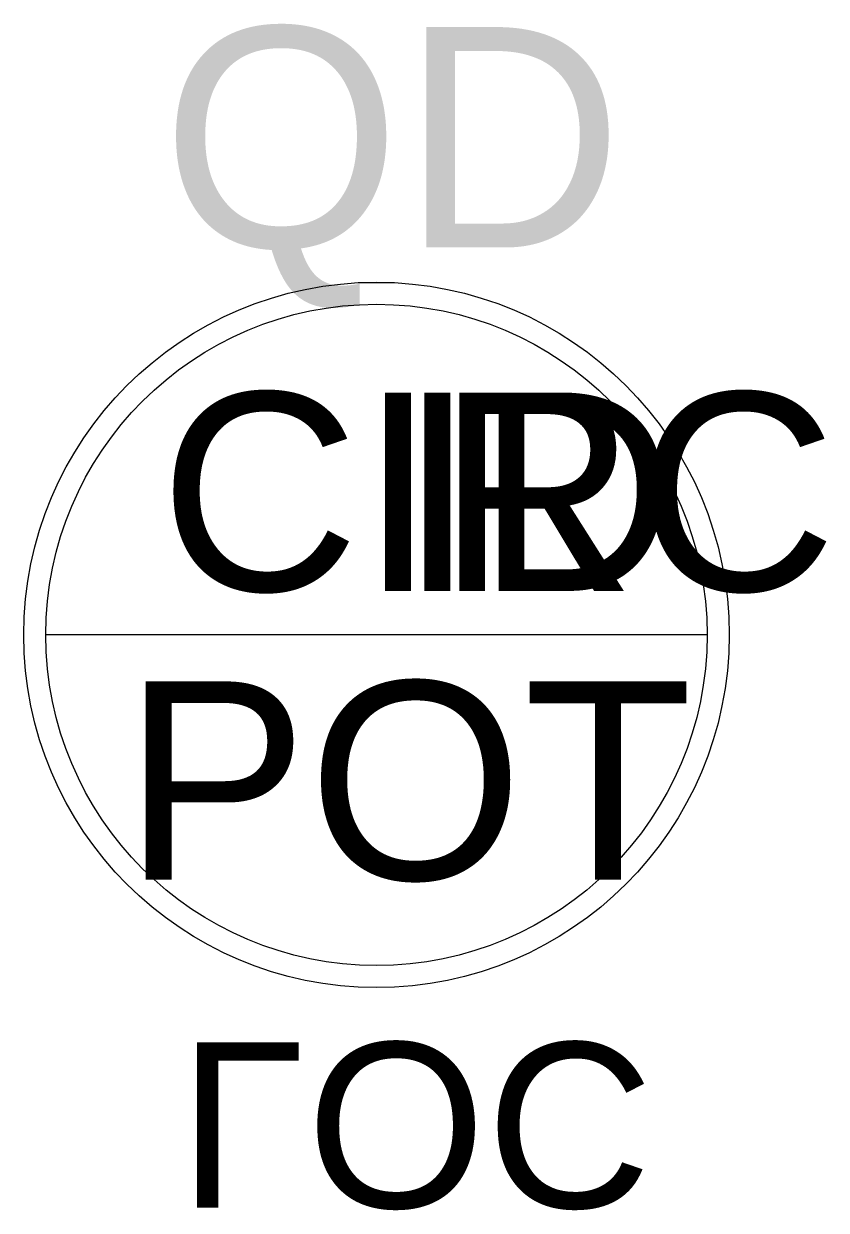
# Model space of a CAD drawing. Header units: millimetres. Extents: x 170.07 to 170.79, y 156.4 to 157.47.
import ezdxf

# ---------------------------------------------------------------- set-up
doc = ezdxf.new("R2010")
doc.units = ezdxf.units.MM
doc.header["$LTSCALE"] = 0.05
for name, color, linetype in [('018', 4, 'Continuous'), ('021', 1, 'Continuous'), ('05', 5, 'Continuous')]:
    doc.layers.add(name, color=color, linetype=linetype)
doc.styles.get("Standard").update_dxf_attribs({"font": 'ARIAL.TTF'})

msp = doc.modelspace()

# ---------------------------------------------------------------- texts
at = {"layer": '021', "text_generation_flag": 4, "flags": 1}
msp.add_attdef('LOC', (170.2068, 156.5476), '', height=0.15, dxfattribs=at)

# ---------------------------------------------------------------- wipeouts: each hides what was drawn before it
msp.add_wipeout([(170.1822, 157.1633), (170.1945, 157.1731), (170.2094, 157.1837), (170.2234, 157.1925), (170.2402, 157.2018), (170.2636, 157.2127), (170.2913, 157.2228), (170.3235, 157.2311), (170.3602, 157.2363), (170.3982, 157.2372), (170.4319, 157.2342), (170.4642, 157.228), (170.4959, 157.2183), (170.5274, 157.2049), (170.5591, 157.1872), (170.5824, 157.1708), (170.5982, 157.1578), (170.6132, 157.1437), (170.6263, 157.1298), (170.6399, 157.1134), (170.647, 157.1039), (170.6626, 157.0799), (170.6851, 157.0338), (170.6946, 157.0056), (170.7002, 156.9828), (170.7049, 156.9538), (170.7068, 156.9277), (170.7059, 156.8913), (170.7047, 156.8792), (170.703, 156.8675), (170.7001, 156.8516), (170.6973, 156.8395), (170.6939, 156.8269), (170.6903, 156.8155), (170.6864, 156.8046), (170.6811, 156.7913), (170.6765, 156.7812), (170.6706, 156.7693), (170.6634, 156.7562), (170.6571, 156.7459), (170.6513, 156.7372), (170.6438, 156.7266), (170.6363, 156.7169), (170.631, 156.7104), (170.624, 156.7025), (170.6159, 156.6938), (170.607, 156.6851), (170.5963, 156.6754), (170.5872, 156.6678), (170.576, 156.6592), (170.5669, 156.6528), (170.5591, 156.6477), (170.5496, 156.6418), (170.5402, 156.6365), (170.5311, 156.6317), (170.5226, 156.6276), (170.513, 156.6233), (170.5019, 156.6188), (170.4907, 156.6147), (170.4798, 156.6112), (170.4666, 156.6075), (170.4564, 156.6051), (170.4443, 156.6026), (170.4317, 156.6006), (170.4223, 156.5994), (170.4109, 156.5983), (170.3995, 156.5977), (170.3897, 156.5974), (170.379, 156.5975), (170.3684, 156.598), (170.3567, 156.5989), (170.3435, 156.6004), (170.3299, 156.6026), (170.316, 156.6054), (170.3004, 156.6093), (170.286, 156.6138), (170.2709, 156.6192), (170.2569, 156.625), (170.2435, 156.6314), (170.2344, 156.6361), (170.225, 156.6414), (170.2167, 156.6464), (170.2016, 156.6565), (170.1915, 156.664), (170.181, 156.6725), (170.174, 156.6786), (170.1645, 156.6874), (170.1576, 156.6942), (170.151, 156.7013), (170.1391, 156.715), (170.1308, 156.7256), (170.1253, 156.7333), (170.1082, 156.7603), (170.0998, 156.7762), (170.0895, 156.7994), (170.0818, 156.8212), (170.0737, 156.8519), (170.0689, 156.8825), (170.067, 156.9097), (170.0681, 156.9449), (170.073, 156.9795), (170.082, 157.0145), (170.0926, 157.0429), (170.1091, 157.0762), (170.129, 157.1067), (170.1499, 157.1324), (170.1709, 157.1534)])

# ---------------------------------------------------------------- next in the draw order: linework, layer by layer
msp.add_circle((170.3869, 156.9174), 0.32)
at = {"layer": '018'}
msp.add_line((170.6869, 156.9174), (170.0869, 156.9174), dxfattribs=at)
msp.add_circle((170.3869, 156.9174), 0.3, dxfattribs=at)

# ---------------------------------------------------------------- next in the draw order: texts
at = {"layer": '021'}
for tag, p, s in [('CIRC', (170.19, 156.9573), '1'), ('ID', (170.4073, 156.9573), 'A'), ('POT', (170.157, 156.6952), '100')]:
    msp.add_attdef(tag, p, s, height=0.18, dxfattribs=at)
at = {"layer": '05', "flags": 1}
msp.add_attdef('QD', (170.1919, 157.2689), '1', height=0.2, dxfattribs=at)

doc.saveas('drawing.dxf')
